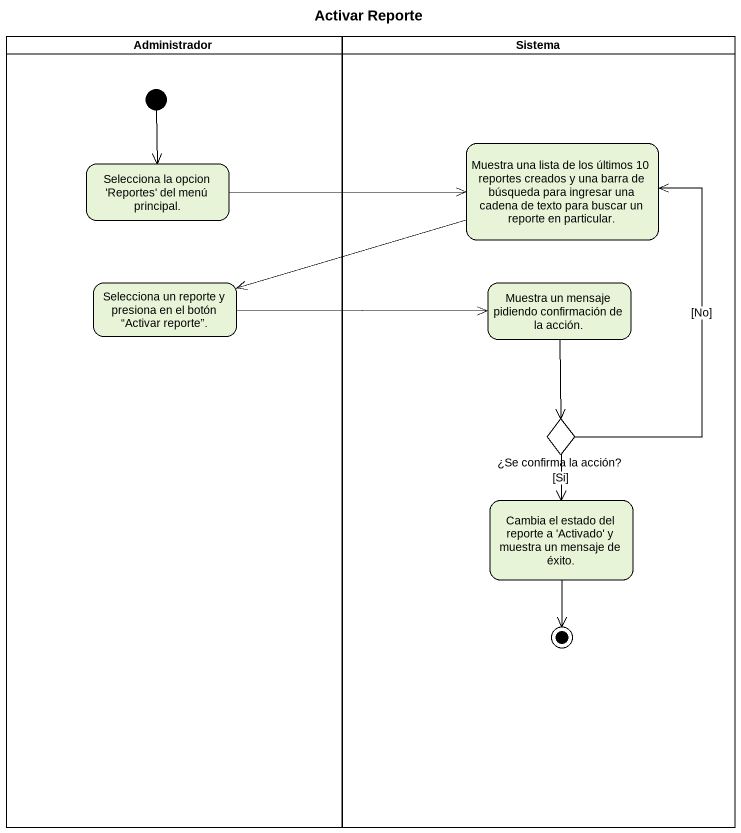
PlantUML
@startuml
title Activar Reporte
hide empty description
state Administrador <<partition>> {
  state "Selecciona la opcion 'Reportes' del menú principal." as Selecciona_la_opcion
  state "Selecciona un reporte y presiona en el botón “Activar reporte”." as Selecciona_un_reporte_y
  [*] --> Selecciona_la_opcion
}
state Sistema <<partition>> {
  state "Muestra una lista de los últimos 10 reportes creados y una barra de búsqueda para ingresar una cadena de texto para buscar un reporte en particular." as Muestra_una_lista_de_los
  state "Muestra un mensaje pidiendo confirmación de la acción." as Muestra_un_mensaje_pidiendo
  state "¿Se confirma la acción?" as Se_confirma_la_acción <<choice>>
  state "Cambia el estado del reporte a 'Activado' y muestra un mensaje de éxito." as Cambia_el_estado_del
  Cambia_el_estado_del --> [*]
}
Muestra_una_lista_de_los -left-> Selecciona_un_reporte_y
Selecciona_la_opcion -right-> Muestra_una_lista_de_los
Selecciona_un_reporte_y -right-> Muestra_un_mensaje_pidiendo
Muestra_un_mensaje_pidiendo --> Se_confirma_la_acción
Se_confirma_la_acción -up-> Muestra_una_lista_de_los : [No]
Se_confirma_la_acción --> Cambia_el_estado_del : [Si]
@enduml
